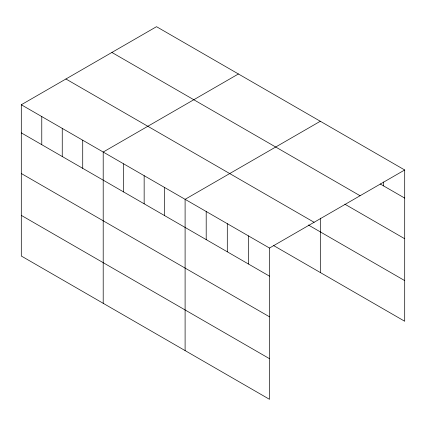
<?xml version="1.0" encoding="UTF-8"?>
<svg xmlns="http://www.w3.org/2000/svg" width="426" height="426" viewBox="0 0 426 426"><rect width="100%" height="100%" fill="white"/><g stroke="black" fill="none" stroke-linecap="round" stroke-linejoin="round"><path stroke-width="0.64" d="M21.3 104.753L269.488 248.044L269.488 399.311L21.3 256.021L21.3 104.753L156.512 26.689L404.7 169.979L404.7 321.247L273.678 245.6M238.416 73.975L103.204 152.039L103.204 303.307M320.315 121.261L185.102 199.325L185.102 350.593M269.488 248.044L404.7 169.979M380.184 183.941L404.7 198.095M111.894 52.451L360.082 195.742M344.831 204.171L404.7 238.736M65.918 78.991L314.106 222.281M308.371 224.992L404.7 280.606M21.3 132.869L269.488 276.16M21.3 173.51L269.488 316.8M21.3 215.38L269.488 358.671M383.602 181.993L383.602 185.917M320.315 218.149L320.315 272.528M248.39 235.866L248.39 263.982M227.298 223.687L227.298 251.798M206.2 211.504L206.2 239.62M164.628 187.504L164.628 215.62M144.153 175.682L144.153 203.798M123.678 163.861L123.678 191.977M82.724 140.218L82.724 168.334M62.249 128.396L62.249 156.512M41.775 116.575L41.775 144.691"/></g></svg>
